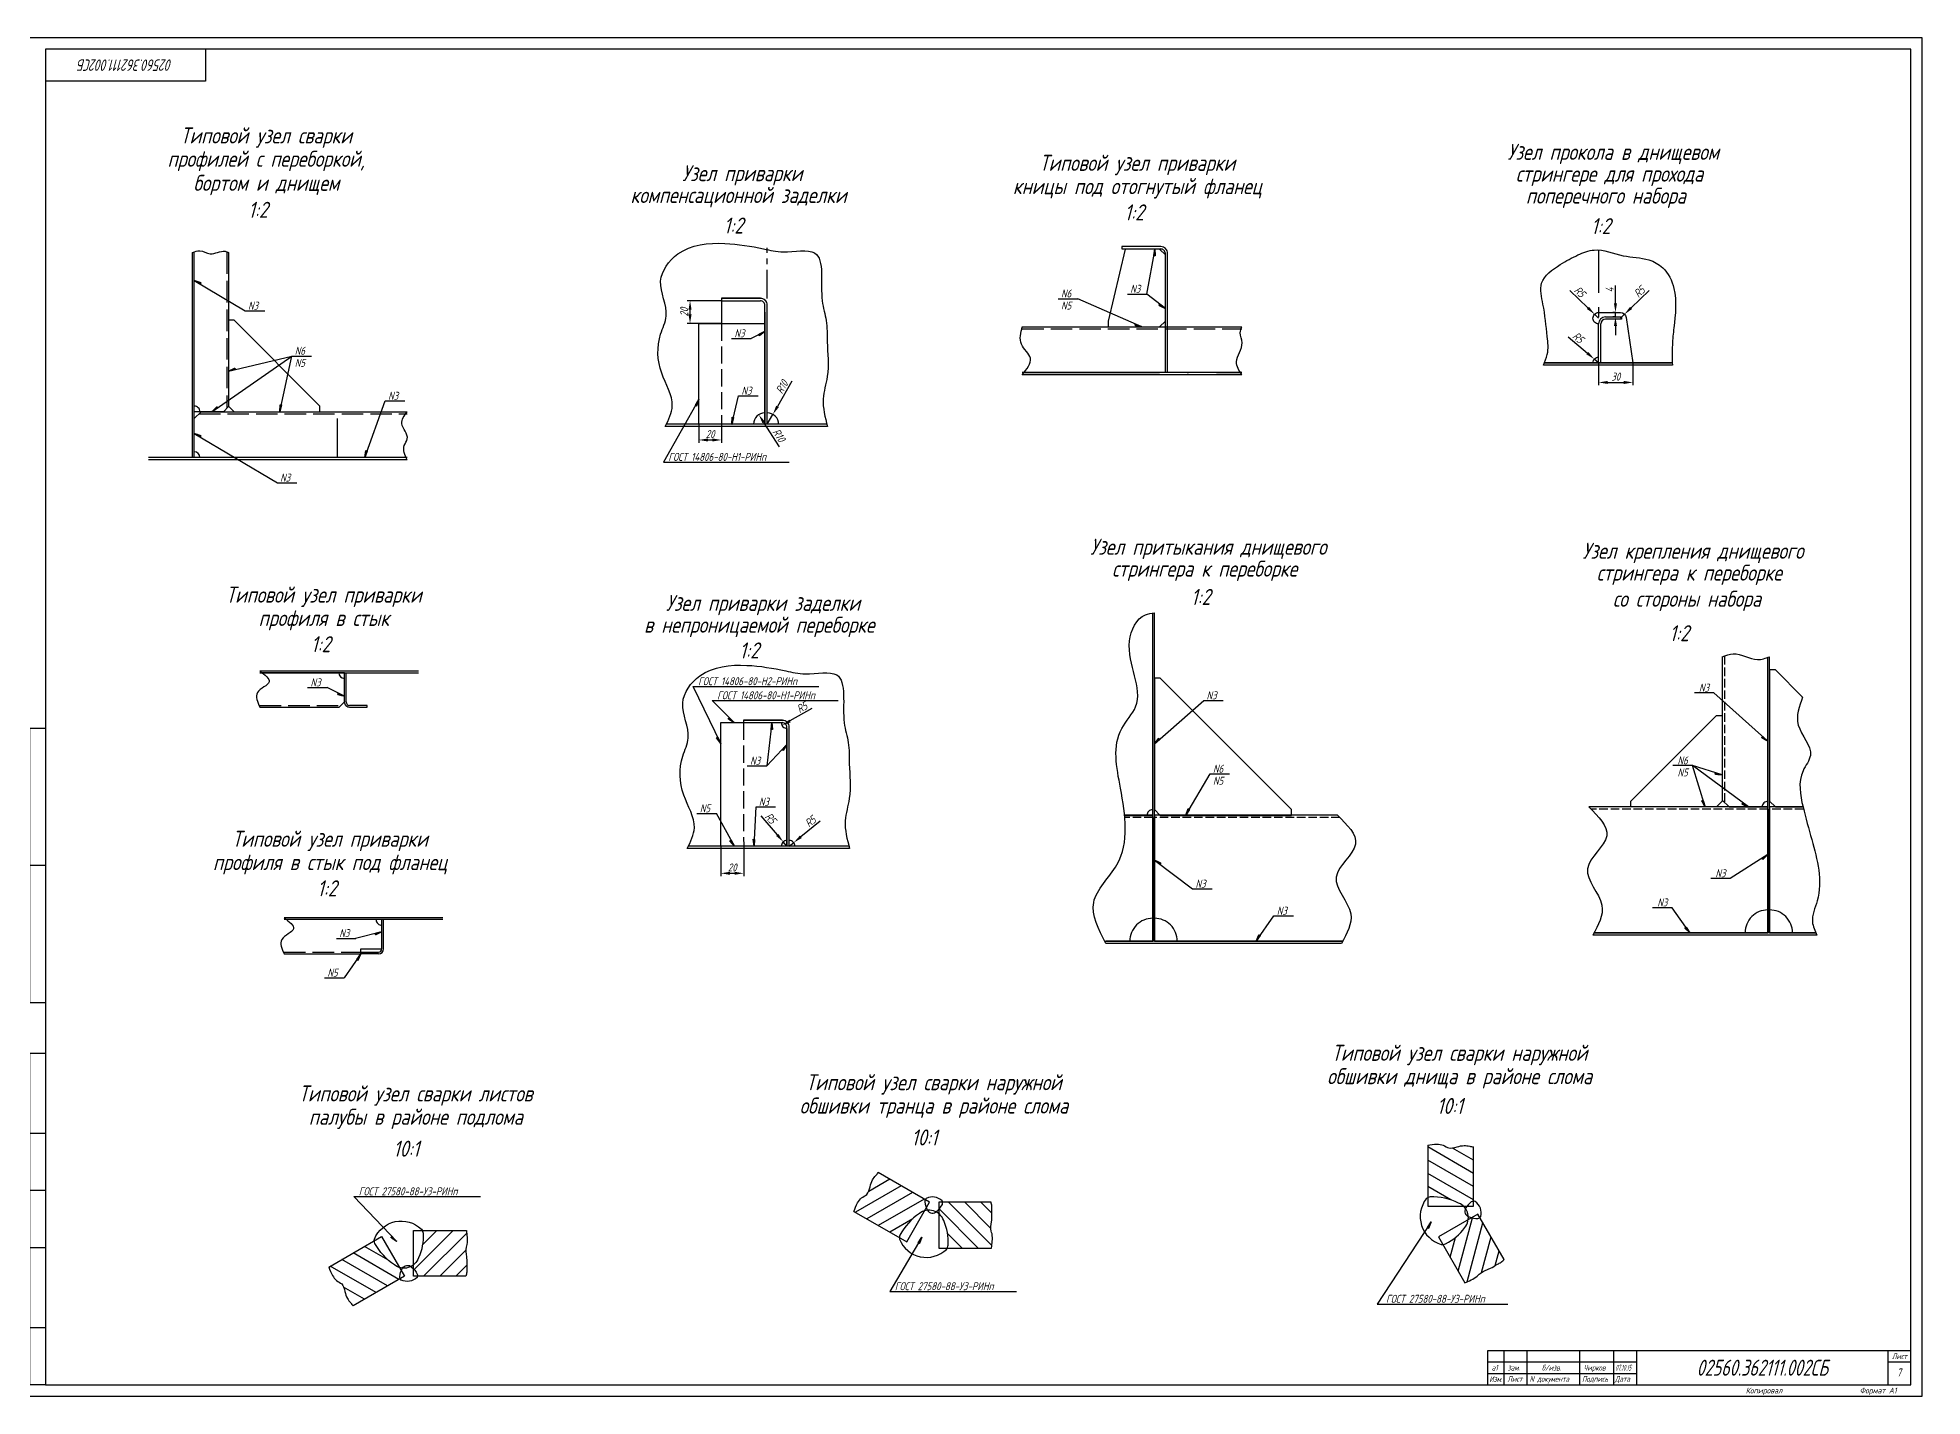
# Model space of a CAD drawing. Header units: millimetres. Extents: x 76485 to 135355, y 12764 to 18704.
# Drawn here: x 127112 to 135355, y 12764 to 18704 of the extents above; entities that cross this region are included whole.
import ezdxf
from ezdxf.enums import TextEntityAlignment as Align

# ---------------------------------------------------------------- set-up
doc = ezdxf.new("R2010")
doc.units = ezdxf.units.MM
doc.header["$PDSIZE"] = -1
for name, pattern in [('CENTER', [2, 1.25, -0.25, 0.25, -0.25]), ('Dashed', [10, 7.5, -2.5]), ('Dashed_dotted', [34, 24, -5, 0, -5]), ('Short_dashed', [5, 3.75, -1.25])]:
    doc.linetypes.add(name, pattern=pattern)
doc.layers.add('Frame', color=6, linetype='Continuous')
doc.styles.add('PB_TEXT', font='romans.shx', dxfattribs={"width": 0.7, "oblique": 15})
doc.styles.get("Standard").update_dxf_attribs({"font": 'ГОСТ тип А наклонный.ttf'})
doc.styles.add('ГОСТ', font='ГОСТ тип А.ttf', dxfattribs={"oblique": 15})
doc.dimstyles.new('dim2', dxfattribs={"dimscale": 0.4, "dimtxt": 87.5, "dimasz": 100, "dimexe": 30, "dimexo": 0, "dimgap": 20, "dimtad": 1, "dimdec": 0, "dimlfac": 0.2, "dimdsep": 46, "dimtxsty": 'Standard', "dimcen": 5, "dimadec": 0, "dimazin": 0, "dimtfac": 1, "dimtdec": 0, "dimtmove": 0, "dimatfit": 3, "dimfxl": 1, "dimtolj": 1, "dimtzin": 0, "dimarcsym": 0})
doc.dimstyles.get("Standard").update_dxf_attribs({"dimtxt": 0.18, "dimasz": 0.18, "dimexe": 0.18, "dimexo": 0.0625, "dimgap": 0.09, "dimtad": 0, "dimtih": 1, "dimtoh": 1, "dimdec": 4, "dimzin": 0, "dimdsep": 46, "dimtxsty": 'Standard', "dimcen": 0.09, "dimadec": 0, "dimazin": 0, "dimtfac": 1, "dimtdec": 4, "dimtofl": 0, "dimtmove": 0, "dimatfit": 3, "dimfxl": 1, "dimtolj": 1, "dimtzin": 0, "dimarcsym": 0})

# ---------------------------------------------------------------- blocks, each defined once
blk = doc.blocks.new('stamp-small-01')
at = {"layer": 'Frame'}
for p, q in [((-185, 15), (0, 15)), ((-185, 0), (-185, 15)), ((-178, 15), (-178, 0)), ((-168, 15), (-168, 0)), ((-145, 15), (-145, 0)), ((-130, 0), (-130, 15)), ((-120, 15), (-120, 0)), ((-10, 0), (-10, 15)), ((-185, 5), (-120, 5))]:
    blk.add_line(p, q, dxfattribs=at)
at = {"layer": 'Frame', "color": 7}
for p, q in [((-185, 10), (-120, 10)), ((-10, 10), (0, 10))]:
    blk.add_line(p, q, dxfattribs=at)
at = {"layer": 'Frame', "color": 7, "style": 'PB_TEXT', "oblique": 15, "width": 0.7}
blk.add_text('Лист', height=2.5, dxfattribs=at).set_placement((-4.99, 11.25), align=Align.CENTER)
for s, p in [('Изм.', (-184.42, 1.25)), ('Лист', (-176.51, 1.32)), ('N документа', (-166.77, 1.32)), ('Подпись', (-143.84, 1.32)), ('Дата', (-129.46, 1.32))]:
    blk.add_text(s, height=2.5, dxfattribs=at).set_placement(p)
blk = doc.blocks.new('stamp-side-01')
at = {"layer": 'Frame'}
for p, q in [((-12, 0), (-12, 145)), ((-12, 145), (0, 145)), ((-12, 110), (0, 110)), ((0, 85), (-12, 85)), ((-12, 60), (0, 60)), ((0, 25), (-12, 25)), ((0, 0), (-12, 0))]:
    blk.add_line(p, q, dxfattribs=at)
at = {"layer": 'Frame', "color": 7}
blk.add_line((-7, 145), (-7, 0), dxfattribs=at)
at = {"layer": 'Frame', "color": 7, "style": 'PB_TEXT', "oblique": 15, "width": 0.7}
for s, p in [('Подпись и дата', (-8.25, 115.55)), ('Инв. N дубл.', (-8.25, 88.76)), ('Взамен инв. N', (-8.25, 61.42)), ('Подпись и дата', (-8.25, 30.25)), ('Инв. N подл.', (-8.25, 2.97))]:
    blk.add_text(s, height=2.5, rotation=90, dxfattribs=at).set_placement(p)
blk = doc.blocks.new('stamp-side-02')
at = {"layer": 'Frame'}
for p, q in [((0, 287), (-12, 287)), ((-12, 167), (-12, 287)), ((0, 227), (-12, 227)), ((0, 167), (-12, 167))]:
    blk.add_line(p, q, dxfattribs=at)
at = {"layer": 'Frame', "color": 7}
blk.add_line((-7, 287), (-7, 167), dxfattribs=at)
at = {"layer": 'Frame'}
blk.add_blockref('stamp-side-01', (0, 0), dxfattribs=at)
at = {"layer": 'Frame', "color": 7, "style": 'PB_TEXT', "oblique": 15, "width": 0.7}
for s, p in [('Первичное применение', (-8.25, 241.89)), ('Справ. N', (-8.25, 189.23))]:
    blk.add_text(s, height=2.5, rotation=90, dxfattribs=at).set_placement(p)
blk = doc.blocks.new('A$C65DE2539')
at = {"color": 7}
for points in [[(0, 0), (8410, 0), (8410, 5940), (0, 5940)], [(200, 50), (8360, 50), (8360, 5890), (200, 5890)]]:
    blk.add_lwpolyline(points, close=True, dxfattribs=at)
blk.add_lwpolyline([(900, 5890), (900, 5750), (200, 5750)], dxfattribs=at)
at = {"color": 7, "xscale": 10, "yscale": 10, "zscale": 10}
for name, p in [('stamp-side-02', (200, 50)), ('stamp-small-01', (8360, 50))]:
    blk.add_blockref(name, p, dxfattribs=at)
at = {"color": 7, "style": 'ГОСТ', "oblique": 15}
for s, p in [('Копировал', (7717.6, 12.5)), ('Формат А1', (8216.9, 12.5))]:
    blk.add_text(s, height=25, dxfattribs=at).set_placement(p, align=Align.CENTER)
blk = doc.blocks.new('_weld')
at = {"color": 0, "linetype": 'ByBlock'}
for p, q in [((-1.5, 0), (-1.5, 0)), ((-1.5, -0.05), (-1.45, 0)), ((-1.5, -0.09), (-1.41, 0)), ((-1.5, -0.14), (-1.36, 0)), ((-1.5, -0.18), (-1.32, 0)), ((-1.5, -0.22), (-1.28, 0)), ((-1.5, -0.27), (-1.23, 0)), ((-1.43, -0.29), (-1.14, 0)), ((-1.37, -0.27), (-1.1, 0)), ((-1.31, -0.26), (-1.05, 0)), ((-1.26, -0.25), (-1.01, 0)), ((-1.2, -0.24), (-0.96, 0)), ((-1.14, -0.23), (-0.92, 0)), ((-1.09, -0.22), (-0.87, 0)), ((-1.03, -0.21), (-0.83, 0)), ((-0.92, -0.18), (-0.74, 0)), ((-0.86, -0.17), (-0.69, 0)), ((-0.81, -0.16), (-0.65, 0)), ((-0.67, -0.13), (-0.81, 0)), ((-0.63, -0.13), (-0.76, 0)), ((-0.75, -0.15), (-0.6, 0)), ((-0.7, -0.14), (-0.56, 0)), ((-0.64, -0.13), (-0.51, 0)), ((-0.58, -0.12), (-0.47, 0)), ((-0.53, -0.11), (-0.42, 0)), ((-0.41, -0.08), (-0.49, 0)), ((-0.37, -0.07), (-0.45, 0)), ((-0.33, -0.07), (-0.4, 0)), ((-0.36, -0.07), (-0.29, 0)), ((-0.3, -0.06), (-0.24, 0)), ((-0.25, -0.05), (-0.2, 0)), ((-0.19, -0.04), (-0.15, 0)), ((-0.15, -0.03), (-0.18, 0)), ((-0.13, -0.03), (-0.11, 0)), ((-0.11, -0.02), (-0.13, 0)), ((-0.07, -0.01), (-0.09, 0)), ((-0.08, -0.02), (-0.06, 0)), ((-0.04, -0.01), (-0.04, 0)), ((-0.02, 0), (-0.02, 0)), ((-1.27, -0.25), (-1.5, -0.02)), ((-1.31, -0.26), (-1.5, -0.07)), ((-1.34, -0.27), (-1.5, -0.11)), ((-1.38, -0.28), (-1.5, -0.16)), ((-1.42, -0.28), (-1.5, -0.2)), ((-1.46, -0.29), (-1.5, -0.25)), ((-1.49, -0.3), (-1.5, -0.29)), ((-1.48, -0.3), (-1.19, 0)), ((-1.23, -0.25), (-1.48, 0)), ((-1.2, -0.24), (-1.43, 0)), ((-1.16, -0.23), (-1.39, 0)), ((-1.12, -0.22), (-1.34, 0)), ((-1.08, -0.22), (-1.3, 0)), ((-1.05, -0.21), (-1.25, 0)), ((-1.01, -0.2), (-1.21, 0)), ((-0.97, -0.19), (-1.16, 0)), ((-0.93, -0.19), (-1.12, 0)), ((-0.9, -0.18), (-1.07, 0)), ((-0.86, -0.17), (-1.03, 0)), ((-0.82, -0.16), (-0.99, 0)), ((-0.98, -0.2), (-0.78, 0)), ((-0.78, -0.16), (-0.94, 0)), ((-0.75, -0.15), (-0.9, 0)), ((-0.71, -0.14), (-0.85, 0)), ((-0.6, -0.12), (-0.72, 0)), ((-0.56, -0.11), (-0.67, 0)), ((-0.52, -0.1), (-0.63, 0)), ((-0.48, -0.1), (-0.58, 0)), ((-0.45, -0.09), (-0.54, 0)), ((-0.47, -0.09), (-0.38, 0)), ((-0.42, -0.08), (-0.33, 0)), ((-0.3, -0.06), (-0.36, 0)), ((-0.26, -0.05), (-0.31, 0)), ((-0.22, -0.04), (-0.27, 0)), ((-0.18, -0.04), (-0.22, 0))]:
    blk.add_line(p, q, dxfattribs=at)
at = {"color": 0, "linetype": 'ByBlock', "flags": 128}
blk.add_lwpolyline([(-1.5, 0), (0, 0), (-1.5, -0.3)], close=True, dxfattribs=at)
blk = doc.blocks.new('*D193')
at = {"color": 0, "lineweight": -2, "transparency": 16777216}
for p, q in [((134013.1, 17542.9), (134013.1, 17620.5)), ((134013.1, 17502.9), (134001.1, 17502.9)), ((134013.1, 17483.3), (134001.1, 17483.3)), ((134013.1, 17483.3), (134013.1, 17502.9)), ((134013.1, 17443.3), (134013.1, 17403.3))]:
    blk.add_line(p, q, dxfattribs=at)
at = {"color": 0, "transparency": 16777216}
for points in [[(134006.4, 17542.9), (134019.8, 17542.9), (134013.1, 17502.9)], [(134006.4, 17443.3), (134019.8, 17443.3), (134013.1, 17483.3)]]:
    blk.add_solid(points, dxfattribs=at)
at = {"layer": 'Defpoints', "color": 0, "transparency": 16777216}
for p in [(134013.1, 17502.9), (134013.1, 17502.9), (134013.1, 17483.3)]:
    blk.add_point(p, dxfattribs=at)
at = {"color": 0, "transparency": 16777216, "insert": (133987.6, 17601.7), "char_height": 35, "attachment_point": 5, "rotation": 90}
blk.add_mtext('\\A1;4', dxfattribs=at)
blk = doc.blocks.new('*D194')
at = {"color": 0, "lineweight": -2, "transparency": 16777216}
for p, q in [((133939.5, 17282.9), (133939.5, 17185.1)), ((134089.5, 17282.9), (134089.5, 17185.1)), ((133979.5, 17197.1), (134049.5, 17197.1))]:
    blk.add_line(p, q, dxfattribs=at)
at = {"color": 0, "transparency": 16777216}
for points in [[(133979.5, 17203.8), (133979.5, 17190.5), (133939.5, 17197.1)], [(134049.5, 17203.8), (134049.5, 17190.5), (134089.5, 17197.1)]]:
    blk.add_solid(points, dxfattribs=at)
at = {"layer": 'Defpoints', "color": 0, "transparency": 16777216}
for p in [(133939.5, 17282.9), (134089.5, 17282.9), (134089.5, 17197.1)]:
    blk.add_point(p, dxfattribs=at)
at = {"color": 0, "transparency": 16777216, "insert": (134014.5, 17222.6), "char_height": 35, "attachment_point": 5}
blk.add_mtext('\\A1;30', dxfattribs=at)
blk = doc.blocks.new('*D195')
at = {"color": 0, "lineweight": -2, "transparency": 16777216}
for p, q in [((133813.9, 17599.2), (133892.8, 17523.1)), ((133939.5, 17477.9), (133921.6, 17495.3))]:
    blk.add_line(p, q, dxfattribs=at)
at = {"color": 0, "transparency": 16777216}
blk.add_solid([(133897.4, 17527.9), (133888.1, 17518.3), (133921.6, 17495.3)], dxfattribs=at)
at = {"layer": 'Defpoints', "color": 0, "transparency": 16777216}
for p in [(133921.6, 17495.3), (133939.5, 17477.9)]:
    blk.add_point(p, dxfattribs=at)
at = {"color": 0, "transparency": 16777216, "insert": (133856.7, 17593.4), "char_height": 35, "attachment_point": 5, "rotation": 316.00967}
blk.add_mtext('\\A1;R5', dxfattribs=at)
blk = doc.blocks.new('*D196')
at = {"color": 0, "lineweight": -2, "transparency": 16777216}
for p, q in [((134160.4, 17598.9), (134081.4, 17523)), ((134034.6, 17477.9), (134052.6, 17495.2))]:
    blk.add_line(p, q, dxfattribs=at)
at = {"color": 0, "transparency": 16777216}
blk.add_solid([(134076.8, 17527.8), (134086, 17518.2), (134052.6, 17495.2)], dxfattribs=at)
at = {"layer": 'Defpoints', "color": 0, "transparency": 16777216}
for p in [(134034.6, 17477.9), (134052.6, 17495.2)]:
    blk.add_point(p, dxfattribs=at)
at = {"color": 0, "transparency": 16777216, "insert": (134117.7, 17593.2), "char_height": 35, "attachment_point": 5, "rotation": 43.8768}
blk.add_mtext('\\A1;R5', dxfattribs=at)
blk = doc.blocks.new('*D197')
at = {"color": 0, "lineweight": -2, "transparency": 16777216}
for p, q in [((133806.9, 17396.5), (133890.2, 17325.2)), ((133939.5, 17282.9), (133920.6, 17299.2))]:
    blk.add_line(p, q, dxfattribs=at)
at = {"color": 0, "transparency": 16777216}
blk.add_solid([(133894.5, 17330.3), (133885.8, 17320.1), (133920.6, 17299.2)], dxfattribs=at)
at = {"layer": 'Defpoints', "color": 0, "transparency": 16777216}
for p in [(133920.6, 17299.2), (133939.5, 17282.9)]:
    blk.add_point(p, dxfattribs=at)
at = {"color": 0, "transparency": 16777216, "insert": (133850, 17393.2), "char_height": 35, "attachment_point": 5, "rotation": 319.41111}
blk.add_mtext('\\A1;R5', dxfattribs=at)
blk = doc.blocks.new('*D198')
at = {"color": 0, "lineweight": -2, "transparency": 16777216}
for p, q in [((130003.3, 17014.2), (130003.3, 16933.6)), ((130102.8, 17014.2), (130102.8, 16933.6)), ((130043.3, 16945.6), (130062.8, 16945.6))]:
    blk.add_line(p, q, dxfattribs=at)
at = {"color": 0, "transparency": 16777216}
for points in [[(130043.3, 16952.2), (130043.3, 16938.9), (130003.3, 16945.6)], [(130062.8, 16952.2), (130062.8, 16938.9), (130102.8, 16945.6)]]:
    blk.add_solid(points, dxfattribs=at)
at = {"layer": 'Defpoints', "color": 0, "transparency": 16777216}
for p in [(130003.3, 17014.2), (130102.8, 17014.2), (130102.8, 16945.6)]:
    blk.add_point(p, dxfattribs=at)
at = {"color": 0, "transparency": 16777216, "insert": (130053.1, 16971.1), "char_height": 35, "attachment_point": 5}
blk.add_mtext('\\A1;20', dxfattribs=at)
blk = doc.blocks.new('*D199')
at = {"color": 0, "lineweight": -2, "transparency": 16777216}
for p, q in [((130102.8, 17554.6), (129953.2, 17554.6)), ((129965.2, 17494.6), (129965.2, 17514.6)), ((130102.8, 17454.6), (129953.2, 17454.6))]:
    blk.add_line(p, q, dxfattribs=at)
at = {"color": 0, "transparency": 16777216}
for points in [[(129958.6, 17514.6), (129971.9, 17514.6), (129965.2, 17554.6)], [(129958.6, 17494.6), (129971.9, 17494.6), (129965.2, 17454.6)]]:
    blk.add_solid(points, dxfattribs=at)
at = {"layer": 'Defpoints', "color": 0, "transparency": 16777216}
for p in [(129965.2, 17554.6), (130102.8, 17554.6), (130102.8, 17454.6)]:
    blk.add_point(p, dxfattribs=at)
at = {"color": 0, "transparency": 16777216, "insert": (129939.7, 17504.6), "char_height": 35, "attachment_point": 5, "rotation": 90}
blk.add_mtext('\\A1;20', dxfattribs=at)
blk = doc.blocks.new('*D205')
at = {"color": 0, "lineweight": -2, "transparency": 16777216}
blk.add_line((130356, 16916.1), (130287.4, 17022.6), dxfattribs=at)
at = {"color": 0, "transparency": 16777216}
blk.add_solid([(130293, 17026.2), (130281.8, 17019), (130265.8, 17056.2)], dxfattribs=at)
at = {"layer": 'Defpoints', "color": 0, "transparency": 16777216}
for p in [(130265.8, 17056.2), (130292.8, 17014.2)]:
    blk.add_point(p, dxfattribs=at)
at = {"color": 0, "transparency": 16777216, "insert": (130354, 16966.3), "char_height": 35, "attachment_point": 5, "rotation": 302.78644}
blk.add_mtext('\\A1;R10', dxfattribs=at)
blk = doc.blocks.new('*D206')
at = {"color": 0, "lineweight": -2, "transparency": 16777216}
for p, q in [((130410.7, 17202.1), (130347.7, 17092.2)), ((130302.8, 17014.2), (130327.7, 17057.6))]:
    blk.add_line(p, q, dxfattribs=at)
at = {"color": 0, "transparency": 16777216}
blk.add_solid([(130341.9, 17095.6), (130353.4, 17088.9), (130327.7, 17057.6)], dxfattribs=at)
at = {"layer": 'Defpoints', "color": 0, "transparency": 16777216}
for p in [(130302.8, 17014.2), (130327.7, 17057.6)]:
    blk.add_point(p, dxfattribs=at)
at = {"color": 0, "transparency": 16777216, "insert": (130367, 17177.2), "char_height": 35, "attachment_point": 5, "rotation": 60.14198}
blk.add_mtext('\\A1;R10', dxfattribs=at)
blk = doc.blocks.new('*D207')
at = {"color": 0, "lineweight": -2, "transparency": 16777216}
for p, q in [((130534.7, 15279.6), (130449.7, 15210.3)), ((130399.3, 15169.3), (130418.7, 15185.1))]:
    blk.add_line(p, q, dxfattribs=at)
at = {"color": 0, "transparency": 16777216}
blk.add_solid([(130445.5, 15215.5), (130453.9, 15205.2), (130418.7, 15185.1)], dxfattribs=at)
at = {"layer": 'Defpoints', "color": 0, "transparency": 16777216}
for p in [(130399.3, 15169.3), (130418.7, 15185.1)]:
    blk.add_point(p, dxfattribs=at)
at = {"color": 0, "transparency": 16777216, "insert": (130491.6, 15277.3), "char_height": 35, "attachment_point": 5, "rotation": 39.16729}
blk.add_mtext('\\A1;R5', dxfattribs=at)
blk = doc.blocks.new('*D208')
at = {"color": 0, "lineweight": -2, "transparency": 16777216}
for p, q in [((130275.4, 15301.6), (130346.9, 15218.5)), ((130389.3, 15169.3), (130373, 15188.2))]:
    blk.add_line(p, q, dxfattribs=at)
at = {"color": 0, "transparency": 16777216}
blk.add_solid([(130352, 15222.9), (130341.9, 15214.2), (130373, 15188.2)], dxfattribs=at)
at = {"layer": 'Defpoints', "color": 0, "transparency": 16777216}
for p in [(130373, 15188.2), (130389.3, 15169.3)]:
    blk.add_point(p, dxfattribs=at)
at = {"color": 0, "transparency": 16777216, "insert": (130317.5, 15291.9), "char_height": 35, "attachment_point": 5, "rotation": 310.70502}
blk.add_mtext('\\A1;R5', dxfattribs=at)
blk = doc.blocks.new('*D209')
at = {"color": 0, "lineweight": -2, "transparency": 16777216}
for p, q in [((130099.8, 15169.3), (130099.8, 15039)), ((130199.8, 15169.4), (130199.8, 15039)), ((130139.8, 15051), (130159.8, 15051))]:
    blk.add_line(p, q, dxfattribs=at)
at = {"color": 0, "transparency": 16777216}
for points in [[(130139.8, 15057.7), (130139.8, 15044.4), (130099.8, 15051)], [(130159.8, 15057.7), (130159.8, 15044.4), (130199.8, 15051)]]:
    blk.add_solid(points, dxfattribs=at)
at = {"layer": 'Defpoints', "color": 0, "transparency": 16777216}
for p in [(130099.8, 15169.3), (130199.8, 15169.4), (130199.8, 15051)]:
    blk.add_point(p, dxfattribs=at)
at = {"color": 0, "transparency": 16777216, "insert": (130149.8, 15076.5), "char_height": 35, "attachment_point": 5}
blk.add_mtext('\\A1;20', dxfattribs=at)
blk = doc.blocks.new('*D210')
at = {"color": 0, "lineweight": -2, "transparency": 16777216}
blk.add_line((130497.7, 15771.2), (130402.3, 15717), dxfattribs=at)
at = {"color": 0, "transparency": 16777216}
blk.add_solid([(130399.1, 15722.8), (130405.6, 15711.2), (130367.6, 15697.3)], dxfattribs=at)
at = {"layer": 'Defpoints', "color": 0, "transparency": 16777216}
for p in [(130367.6, 15697.3), (130389.3, 15709.6)]:
    blk.add_point(p, dxfattribs=at)
at = {"color": 0, "transparency": 16777216, "insert": (130454.8, 15776.2), "char_height": 35, "attachment_point": 5, "rotation": 29.59844}
blk.add_mtext('\\A1;R5', dxfattribs=at)

msp = doc.modelspace()

# ---------------------------------------------------------------- linework, layer by layer
at = {"color": 3, "ltscale": 10}
for p, q in [((127789.1, 16868.8), (127789.1, 17765.7)), ((127796.6, 17068.8), (127796.6, 17765.7)), ((127796.6, 16868.8), (127796.6, 17765.7)), ((132044.2, 17240.4), (132044.2, 17760.8)), ((132054.2, 17240.4), (132054.2, 17760.8)), ((130292.8, 17014.2), (130292.8, 17534.6)), ((130292.8, 17504.7), (130292.8, 17014.2)), ((130302.8, 17014.2), (130302.8, 17534.6)), ((132378.3, 17240.4), (131418.3, 17240.4)), ((132378.3, 17240.4), (131418.3, 17240.4)), ((132378.3, 17230.4), (131418.3, 17230.4)), ((127924.1, 17068.8), (127796.6, 17068.8)), ((127796.6, 16868.8), (127796.6, 17038.8)), ((130566.6, 17004.2), (129856.6, 17004.2)), ((130564, 17014.2), (129861.5, 17014.2)), ((130564, 17014.2), (129861.5, 17014.2)), ((130292.8, 17014.2), (130103.3, 17014.2)), ((128727.5, 16868.8), (127596.6, 16868.8)), ((128727.5, 16858.8), (127596.6, 16858.8)), ((128727.5, 16868.8), (127796.6, 16868.8)), ((130389.3, 15169.3), (130389.3, 15689.6)), ((130399.3, 15169.3), (130399.3, 15689.6)), ((130389.3, 15659.8), (130389.3, 15169.3)), ((130660.4, 15169.3), (129957.9, 15169.3)), ((130660.4, 15169.3), (129957.9, 15169.3)), ((130389.3, 15169.3), (130199.8, 15169.3)), ((130663.1, 15159.3), (129953, 15159.3))]:
    msp.add_line(p, q, dxfattribs=at)
at = {"color": 1, "linetype": 'Short_dashed', "ltscale": 25}
for p, q in [((127939.4, 17765.7), (127939.4, 17084.1)), ((131418.3, 17430.8), (132378.3, 17430.8)), ((127817, 17059.2), (128727.5, 17059.2))]:
    msp.add_line(p, q, dxfattribs=at)
at = {"color": 1, "linetype": 'CENTER', "ltscale": 100}
msp.add_line((130302.8, 17564.2), (130302.8, 17786.2), dxfattribs=at)
at = {"color": 2, "linetype": 'Dashed', "ltscale": 25}
msp.add_line((133939.5, 17776.2), (133939.5, 17482.9), dxfattribs=at)
at = {"color": 3, "linetype": 'Dashed', "ltscale": 10}
for p, q in [((130102.8, 17454.6), (130102.8, 17014.2)), ((130199.3, 15709.6), (130199.8, 15169.3))]:
    msp.add_line(p, q, dxfattribs=at)
at = {"color": 3, "ltscale": 25}
for p, q in [((133939.5, 17282.9), (133939.5, 17453.3)), ((133949.5, 17282.9), (133949.5, 17453.3)), ((134261.9, 17272.9), (133698, 17272.9)), ((134261.6, 17282.9), (133702.4, 17282.9)), ((133702.4, 17282.9), (134261.6, 17282.9)), ((131989.1, 14754.3), (131989.1, 16188.3)), ((131989.1, 15304.3), (131989.1, 16188.3)), ((131996.6, 14754.3), (131996.6, 16189.3)), ((134679.9, 14790.9), (134679.9, 15995.1)), ((134679.9, 15340.9), (134679.9, 15995.1)), ((134687.4, 14790.9), (134687.4, 15997.7)), ((128083, 15935.6), (128777.3, 15935.6)), ((128083, 15928.1), (128777.3, 15928.1)), ((128453.6, 15928.1), (128083, 15928.1)), ((128453.6, 15800.3), (128453.6, 15928.1)), ((128453.6, 15800.6), (128453.6, 15928.1)), ((128461.1, 15800.3), (128461.1, 15928.1)), ((134509.9, 15340.9), (134679.9, 15340.9)), ((131866.4, 15304.3), (131989.1, 15304.3)), ((128883.8, 14856.1), (128189.5, 14856.1)), ((128617.4, 14848.6), (128189.5, 14848.6)), ((128883.8, 14848.6), (128189.5, 14848.6)), ((128617.4, 14721.1), (128617.4, 14848.6)), ((128617.4, 14720.8), (128617.4, 14848.6)), ((128624.9, 14720.8), (128624.9, 14848.6)), ((134894.4, 14780.9), (133913.8, 14780.9)), ((134889.7, 14790.9), (133919.3, 14790.9)), ((133919.3, 14790.9), (134679.9, 14790.9)), ((134687.4, 14790.9), (134889.7, 14790.9)), ((128524.9, 14721.1), (128617.4, 14721.1)), ((131778.9, 14754.3), (131989.1, 14754.3)), ((132820.2, 14754.3), (131784.1, 14754.3)), ((132814.7, 14744.3), (131784.1, 14744.3)), ((131996.6, 14754.3), (132820.2, 14754.3))]:
    msp.add_line(p, q, dxfattribs=at)
at = {"color": 1, "linetype": 'Dashed_dotted', "ltscale": 25}
msp.add_line((131418.3, 17240.4), (132378.3, 17240.4), dxfattribs=at)
at = {"color": 3, "linetype": 'Dashed_dotted', "ltscale": 10}
msp.add_line((128421.6, 17038.8), (128421.6, 16868.8), dxfattribs=at)
at = {"color": 3, "linetype": 'Short_dashed', "ltscale": 10}
for p, q in [((134489.5, 16000.8), (134489.5, 15361.3)), ((131989.1, 15294.7), (131867.3, 15294.7)), ((132807.2, 15294.7), (131996.6, 15294.7)), ((134679.9, 15331.3), (133906.3, 15331.3)), ((134835.8, 15331.3), (134687.4, 15331.3))]:
    msp.add_line(p, q, dxfattribs=at)
at = {"color": 2, "linetype": 'Short_dashed', "ltscale": 25}
for p, q in [((128083, 15785.3), (128438.4, 15785.3)), ((128189.5, 14705.8), (128524.9, 14705.8))]:
    msp.add_line(p, q, dxfattribs=at)
at = {"color": 3, "linetype": 'Dashed_dotted', "ltscale": 25}
for p, q in [((131989.1, 15294.8), (131989.1, 14754.3)), ((134679.9, 15331.4), (134679.9, 14790.9))]:
    msp.add_line(p, q, dxfattribs=at)
at = {"color": 0}
for p, q in [((133391.7, 13739), (133191.7, 13854.5)), ((133391.7, 13796.8), (133299.8, 13849.9)), ((133391.7, 13681.3), (133191.7, 13796.8)), ((130888.6, 13684.5), (130688.6, 13569)), ((130838.6, 13713.3), (130746.6, 13660.2)), ((133391.7, 13623.6), (133191.7, 13739)), ((130938.6, 13655.6), (130738.6, 13540.1)), ((130988.6, 13626.7), (130788.6, 13511.3)), ((131285.1, 13424), (131096.4, 13612.7)), ((131281.4, 13498.4), (131167.1, 13612.7)), ((131285.5, 13565.1), (131237.8, 13612.7)), ((133292.8, 13622.9), (133191.7, 13681.3)), ((130939.6, 13540.7), (130838.6, 13482.4)), ((131225.7, 13412.7), (131055, 13583.4)), ((133325, 13311.2), (133387.4, 13544.4)), ((133364.4, 13265.4), (133433.5, 13523.2)), ((128928.9, 13489.6), (128758.2, 13318.9)), ((128858.2, 13489.6), (128795, 13426.4)), ((128988.3, 13478.3), (128799.6, 13289.6)), ((131155, 13412.7), (131091.7, 13476)), ((133289.6, 13372.4), (133312.8, 13458.8)), ((133427, 13305.8), (133468.9, 13461.9)), ((128641.8, 13246.7), (128441.8, 13362.2)), ((128691.8, 13275.6), (128491.8, 13391.1)), ((128642.9, 13361.6), (128541.8, 13419.9)), ((128984.6, 13403.9), (128870.4, 13289.6)), ((133486.8, 13335.6), (133504.2, 13400.7)), ((128591.8, 13217.9), (128391.8, 13333.3)), ((128988.7, 13337.3), (128941.1, 13289.6)), ((128541.8, 13189), (128449.8, 13242.1))]:
    msp.add_line(p, q, dxfattribs=at)
at = {"color": 1, "ltscale": 10}
for points in [[(127946.9, 17765.7), (127946.9, 17091.6), (127924.1, 17068.8)], [(131418.3, 17440.8), (132378.3, 17440.8)], [(127796.6, 17038.8), (127827, 17069.2), (128727.5, 17069.2)]]:
    msp.add_lwpolyline(points, dxfattribs=at)
at = {"color": 2, "ltscale": 10}
for points in [[(132044.2, 17465.4), (132044.2, 17755.4), (132019.2, 17780.4), (131869.2, 17780.4), (131794.2, 17465.4), (131794.2, 17440.4), (132019.2, 17440.4), (132044.2, 17465.4)], [(127971.6, 17068.8), (128346.6, 17068.8), (128346.6, 17093.8), (127971.6, 17468.8), (127946.6, 17468.8), (127946.6, 17093.8), (127971.6, 17068.8)]]:
    msp.add_lwpolyline(points, dxfattribs=at)
at = {"color": 3, "ltscale": 10}
for points in [[(132024.2, 17790.8), (131854.6, 17790.8), (131854.6, 17780.8), (132024.2, 17780.8)], [(130272.8, 17564.6), (130103.2, 17564.6), (130103.2, 17554.6), (130272.8, 17554.6)], [(130369.3, 15719.6), (130199.7, 15719.6), (130199.7, 15709.6), (130369.3, 15709.6)]]:
    msp.add_lwpolyline(points, dxfattribs=at)
for points in [[(130352.8, 17014.2, 0.414236), (130302.8, 17064.2), (130302.8, 17535.2, 0.41423), (130272.8, 17565.2), (130102.8, 17565.2), (130102.8, 17454.6)], [(130424.3, 15169.3, 0.41429), (130399.3, 15194.3), (130399.3, 15690.3, 0.41423), (130369.3, 15720.3), (130199.3, 15720.3), (130199.3, 15709.6)]]:
    msp.add_lwpolyline(points, format="xyb", dxfattribs=at)
at = {"linetype": 'Continuous'}
for points in [[(131575.4, 17563.1), (131660.8, 17563.1)], [(131878.2, 17583.5), (131963.5, 17583.5)], [(128019.4, 17509.8), (128104.7, 17509.8)], [(128223.7, 17312.7), (128309.1, 17312.7)], [(130146.8, 17389.1), (130232.1, 17389.1)], [(128632.1, 17116), (128717.4, 17116)], [(130177.5, 17138.1), (130262.8, 17138.1)], [(129848.5, 16848.7), (130398.9, 16848.7)], [(128160, 16758.2), (128245.3, 16758.2)], [(128292.6, 15863), (128377.9, 15863)], [(129978.7, 15867.9), (130529.1, 15867.9)], [(134443.5, 15839.8), (134358.2, 15839.8)], [(130062, 15806.4), (130612.4, 15806.4)], [(132211.9, 15806.2), (132297.2, 15806.2)], [(130215.5, 15520.5), (130300.8, 15520.5)], [(134349.5, 15521.6), (134264.2, 15521.6)], [(132240.1, 15485.4), (132325.5, 15485.4)], [(130253.8, 15341), (130339.1, 15341)], [(129995.6, 15312.3), (130081, 15312.3)], [(134515.3, 15028.3), (134430, 15028.3)], [(132163.6, 14982.5), (132249, 14982.5)], [(132519.4, 14864.4), (132604.7, 14864.4)], [(134261.1, 14900.7), (134175.8, 14900.7)], [(128418.4, 14766.4), (128503.7, 14766.4)], [(128366.5, 14593.9), (128451.8, 14593.9)], [(128494.2, 13637.5), (129048.5, 13637.5)], [(130839.2, 13222.8), (131393.5, 13222.8)], [(132970.2, 13167.6), (133541.9, 13167.6)]]:
    msp.add_lwpolyline(points, dxfattribs=at)
at = {"color": 3, "ltscale": 25}
msp.add_lwpolyline([(133914.5, 17282.9, -0.414267), (133939.5, 17307.9), (133939.5, 17452.9, -0.414267), (133914.5, 17477.9, -0.414267), (133939.5, 17502.9), (134034.6, 17502.9, -0.370615), (134059.3, 17481.7), (134089.5, 17282.9)], format="xyb", dxfattribs=at)
at = {"color": 1, "ltscale": 25}
msp.add_lwpolyline([(133969.5, 17483.3), (134039.2, 17483.3), (134039.2, 17473.3), (133969.5, 17473.3)], dxfattribs=at)
at = {"color": 3, "ltscale": 10}
for points in [[(130292.8, 17064.2, 0.414191), (130242.8, 17014.2), (130003.3, 17014.2), (130003.3, 17454.6), (130292.8, 17454.6)], [(130389.3, 15684.6), (130389.3, 15194.3, 0.414243), (130364.3, 15169.3), (130099.8, 15169.3), (130099.8, 15709.6), (130364.3, 15709.6, 0.414214)]]:
    msp.add_lwpolyline(points, format="xyb", close=True, dxfattribs=at)
at = {"color": 3, "ltscale": 25}
for points in [[(134479.5, 15996.8), (134479.5, 15371.3), (134509.9, 15340.9)], [(128083, 15777.8), (128430.9, 15777.8), (128453.6, 15800.6)], [(128476.1, 15777.8), (128553.4, 15777.8), (128553.4, 15785.3), (128476.1, 15785.3)], [(134679.9, 14790.9), (134679.9, 15341.3), (133896.2, 15341.3)], [(134833.4, 15341.3), (134687.4, 15341.3), (134687.4, 14790.9)], [(131989.1, 14754.3), (131989.1, 15304.7), (131866.3, 15304.7)], [(132797.1, 15304.7), (131996.6, 15304.7), (131996.6, 14754.3)], [(128602.4, 14698.3), (128525.1, 14698.3), (128525.1, 14705.8), (128602.4, 14705.8)]]:
    msp.add_lwpolyline(points, dxfattribs=at)
at = {"color": 2, "ltscale": 25}
for points in [[(134831.8, 15821.5), (134712.4, 15940.9), (134687.4, 15940.9), (134687.4, 15365.9), (134712.4, 15340.9)], [(132021.6, 15304.3), (132596.6, 15304.3), (132596.6, 15329.3), (132021.6, 15904.3), (131996.6, 15904.3), (131996.6, 15329.3), (132021.6, 15304.3)], [(134454.9, 15340.9), (134079.9, 15340.9), (134079.9, 15365.9), (134454.9, 15740.9), (134479.9, 15740.9), (134479.9, 15365.9), (134454.9, 15340.9)], [(134712.4, 15340.9), (134833.5, 15340.9)], [(128189.5, 14698.3), (128524.9, 14698.3), (128524.9, 14721.1)]]:
    msp.add_lwpolyline(points, dxfattribs=at)
at = {"color": 3}
for points in [[(133191.7, 13862.3), (133191.7, 13595.5), (133391.7, 13595.5), (133391.7, 13854.5)], [(130681.8, 13572.9), (130912.9, 13439.5), (131012.9, 13612.7), (130788.6, 13742.2)], [(131281.9, 13612.7), (131052.9, 13612.7), (131052.9, 13412.7), (131283.7, 13412.7)], [(133526.3, 13362.5), (133411.7, 13560.9), (133238.5, 13460.9), (133353.9, 13261)], [(128385.1, 13329.4), (128616.1, 13462.8), (128716.1, 13289.6), (128491.8, 13160.1)], [(128985.1, 13289.6), (128756.1, 13289.6), (128756.1, 13489.6), (128986.9, 13489.6)]]:
    msp.add_lwpolyline(points, dxfattribs=at)
at = {"color": 4}
for points in [[(131069, 13603.5, 0.169586), (131067.7, 13618.5, 0.31713), (130998.7, 13629.8, 0.253457), (130991.9, 13614.2, 0.089692), (131003.4, 13578.7, 0.505655), (131044.1, 13573.2, 0.101805)], [(133202.8, 13636, 0.155495), (133185.7, 13628.3, 0.529286), (133250.4, 13428.6, 0.149808), (133270.2, 13431.5, 0.122885), (133353.5, 13502, 0.51168), (133327.2, 13609.2, 0.118526)], [(133411.8, 13542.3, 0.169586), (133424.2, 13550.9, 0.31713), (133399.4, 13616.3, 0.253457), (133382.6, 13614.4, 0.089692), (133357.6, 13586.7, 0.505655), (133373.1, 13548.7, 0.101805)], [(128586.6, 13433, -0.155495), (128584.7, 13451.6, -0.529286), (128789.9, 13495.5, -0.149808), (128797.3, 13476.9, -0.122885), (128777.9, 13369.5, -0.51168), (128671.9, 13338.7, -0.118526)], [(130883.3, 13469.3, 0.155495), (130881.5, 13450.7, 0.529286), (131086.7, 13406.8, 0.149808), (131094.1, 13425.4, 0.122885), (131074.7, 13532.8, 0.51168), (130968.7, 13563.6, 0.118526)], [(128772.2, 13298.8, -0.169586), (128770.9, 13283.8, -0.31713), (128701.9, 13272.6, -0.253457), (128695.2, 13288.1, -0.089692), (128706.6, 13323.6, -0.505655), (128747.4, 13329.2, -0.101805)]]:
    msp.add_lwpolyline(points, format="xyb", close=True, dxfattribs=at)
at = {"color": 3, "ltscale": 10}
for centre, radius, start, end in [((132024.2, 17760.8), 30, 359.99835, 90.00165), ((132024.2, 17760.8), 20, 359.99319, 90.0068), ((130272.8, 17534.6), 30, 359.99835, 90.00165), ((130272.8, 17534.6), 20, 359.99319, 90.0068), ((127796.6, 17068.8), 25, 0.00375, 90.00499), ((127796.6, 16868.8), 25, 0.00247, 89.99753), ((130369.3, 15689.6), 30, 359.99835, 90.00165), ((130369.3, 15689.6), 20, 359.99319, 90.0068)]:
    msp.add_arc(centre, radius, start, end, dxfattribs=at)
at = {"color": 3, "ltscale": 25}
for centre, radius, start, end in [((133969.5, 17453.3), 30, 90.00146, 180.00218), ((133969.5, 17453.3), 20, 89.99933, 179.98975), ((128453.6, 15928.1), 25, 180.00247, 269.99753), ((128476.1, 15800.3), 22.5, 179.99836, 270.00165), ((128476.1, 15800.3), 15, 179.99835, 270.00165), ((134679.9, 15340.9), 25, 90.00504, 180.01245), ((131989.1, 15304.3), 25, 90.00504, 180.01245), ((128617.4, 14848.6), 25, 179.98755, 269.99496), ((131989.1, 14754.3), 100, 90.0013, 180.01181), ((131996.6, 14754.3), 100, 359.98819, 89.9987), ((134679.9, 14790.9), 100, 90.0013, 180.01181), ((134687.4, 14790.9), 100, 359.98819, 89.9987), ((128602.4, 14720.8), 22.5, 269.99551, 359.98508), ((128602.4, 14720.8), 15, 269.99835, 0.00165)]:
    msp.add_arc(centre, radius, start, end, dxfattribs=at)
for points in [[(129856.6, 17004.2), (129887.5, 17094.7), (129841.1, 17238.1), (129836.7, 17408), (129861, 17487.4), (129836.7, 17639.7), (129911.8, 17758.8), (130117.1, 17805.1), (130287.1, 17780.9), (130373.3, 17767.6), (130510.2, 17763.2), (130543.3, 17553.6), (130560.9, 17467.6), (130565.4, 17374.9), (130565.4, 17222.7), (130547.7, 17125.6), (130566.6, 17004.2)], [(127789.1, 17765.7), (127820.8, 17772.8), (127866.1, 17759.8), (127931.4, 17770.8), (127946.9, 17765.7)], [(133698, 17272.9), (133715, 17319.4), (133715, 17397.8), (133695.7, 17539.8), (133690, 17630.7), (133771.9, 17712.5), (133849.2, 17754.5), (133919.7, 17776.1), (134047, 17751.1), (134159.5, 17733), (134219.8, 17698.9), (134268.7, 17608), (134268.7, 17436.4), (134261.9, 17361.4), (134261.9, 17272.9)], [(131418.3, 17230.4), (131454, 17303.1), (131414.9, 17364.1), (131418.3, 17440.8)], [(132378.3, 17230.4), (132355.1, 17286.6), (132380, 17371), (132371.8, 17413.9), (132378.3, 17440.8)], [(128727.5, 16858.8), (128715.4, 16921), (128728.6, 16950), (128704.7, 17017.5), (128727.5, 17069.2)], [(131784.1, 14744.3), (131730.9, 14923.7), (131831.9, 15088.5), (131847.9, 15423.2), (131853.2, 15683.6), (131914.3, 15779.3), (131887.8, 16066.8), (131956.9, 16181.1), (131996.6, 16189.3)], [(134479.5, 15996.8), (134528.5, 16010.6), (134634.4, 15985.3), (134687.4, 15997.7)], [(128083, 15935.6), (128124.3, 15887.8), (128073, 15841.2), (128083, 15777.8)], [(129953, 15159.3), (129984, 15249.8), (129937.6, 15393.2), (129933.2, 15563.1), (129957.5, 15642.5), (129933.2, 15794.7), (130008.2, 15913.9), (130213.6, 15960.2), (130383.6, 15935.9), (130469.7, 15922.7), (130606.6, 15918.3), (130639.7, 15708.7), (130657.4, 15622.7), (130661.8, 15530), (130661.8, 15377.8), (130644.1, 15280.7), (130663.1, 15159.3)], [(134831.8, 15821.5), (134812.7, 15699.3), (134865.8, 15566.7), (134833.4, 15498.9), (134833.4, 15341.3), (134871.7, 15198.2), (134895.3, 14929.9), (134874.7, 14838.5), (134894.4, 14780.9)], [(133896.2, 15341.3), (133975, 15215.5), (133890.9, 15071.1), (133953.9, 14911), (133913.8, 14780.9)], [(132797.1, 15304.7), (132875.9, 15178.9), (132791.8, 15034.5), (132854.9, 14874.4), (132814.7, 14744.3)], [(128189.5, 14856.1), (128230.8, 14808.3), (128179.5, 14761.7), (128189.5, 14698.3)], [(133191.7, 13862.3), (133232.1, 13866.6), (133259.7, 13862.2), (133284.1, 13850.3), (133320.2, 13854.9), (133351.5, 13860.6), (133375.5, 13857.7), (133391.7, 13854.5)], [(130681.8, 13572.9), (130698.3, 13610), (130715.9, 13631.7), (130738.3, 13646.9), (130752.5, 13680.4), (130763.2, 13710.4), (130777.7, 13729.7), (130788.6, 13742.2)], [(131283.7, 13412.7), (131287.1, 13442.4), (131286.1, 13474), (131282.9, 13486.2), (131283.6, 13527.5), (131285.4, 13541.4), (131285.4, 13576.5), (131285.4, 13595.3), (131281.9, 13612.7)], [(128986.9, 13489.6), (128990.3, 13459.9), (128989.3, 13428.3), (128986.2, 13416.2), (128986.9, 13374.8), (128988.6, 13360.9), (128988.6, 13325.8), (128988.6, 13307), (128985.1, 13289.6)], [(133353.9, 13261), (133381.4, 13272.9), (133408.2, 13289.6), (133417.2, 13298.4), (133453.3, 13318.4), (133466.2, 13323.9), (133496.7, 13341.4), (133512.9, 13350.8), (133526.3, 13362.5)], [(128385.1, 13329.4), (128401.5, 13292.3), (128419.1, 13270.6), (128441.6, 13255.4), (128455.7, 13221.9), (128466.4, 13191.9), (128480.9, 13172.6), (128491.8, 13160.1)]]:
    msp.add_spline(points, degree=3)

# ---------------------------------------------------------------- block references
msp.add_blockref('A$C65DE2539', (126945.3, 12764.4))

# ---------------------------------------------------------------- texts
at = {"color": 7, "style": 'ГОСТ', "oblique": 15}
for s, p in [('Типовой узел сварки', (128111.1, 18242)), ('Узел прокола в днищевом', (134003.3, 18170.3)), ('профилей с переборкой,', (128111.6, 18140)), ('Узел приварки', (130193.6, 18077.1)), ('Типовой узел приварки', (131921.3, 18122.2)), ('бортом и днищем', (128111.6, 18034.7)), ('кницы под отогнутый фланец', (131921.8, 18020.3)), ('стрингере для прохода', (133986.9, 18074.7)), ('компенсационной заделки', (130177.2, 17981.5)), ('поперечного набора', (133970.9, 17978.9)), ('Узел притыкания днищевого', (132232.4, 16443.6)), ('Узел крепления днищевого', (134352.1, 16426.1)), ('стрингера к переборке', (132216, 16348)), ('стрингера к переборке', (134335.7, 16330.5)), ('Типовой узел приварки', (128363.1, 16234.2)), ('Узел приварки заделки', (130284.3, 16198.3)), ('со стороны набора', (134325.6, 16216.3)), ('профиля в стык', (128363.6, 16132.3)), ('в непроницаемой переборке', (130267.9, 16102.7)), ('Типовой узел приварки', (128390.2, 15166.9)), ('профиля в стык под фланец', (128390.7, 15064.9)), ('Типовой узел сварки наружной', (133330.8, 14231)), ('обшивки днища в районе слома', (133331.3, 14129)), ('Типовой узел сварки листов', (128765.1, 14053.4)), ('Типовой узел сварки наружной', (131031.3, 14102.4)), ('палубы в районе подлома', (128765.6, 13951.5)), ('обшивки транца в районе слома', (131031.9, 14000.4))]:
    msp.add_text(s, height=70, dxfattribs=at).set_placement(p, align=Align.CENTER)
for s, p in [('1:2', (128032.8, 17916.9)), ('1:2', (131865.4, 17905.7)), ('1:2', (130112.4, 17848.1)), ('1:2', (133906.2, 17845.5)), ('1:2', (132156.2, 16224.3)), ('1:2', (128307.2, 16017.7)), ('1:2', (134249, 16065.8)), ('1:2', (130181.2, 15990.4)), ('1:2', (128334.3, 14950.3)), ('10:1', (133231.6, 13998.7)), ('10:1', (128666.9, 13812)), ('10:1', (130933.2, 13861))]:
    msp.add_text(s, height=70, dxfattribs=at).set_placement(p)
for s, p in [('N6', (131587.9, 17558)), ('N3', (131890.7, 17578.4)), ('N3', (128031.9, 17504.7)), ('N5', (131587.9, 17505.3)), ('N3', (130159.3, 17383.9)), ('N6', (128236.2, 17307.5)), ('N5', (128236.2, 17254.8)), ('N3', (128644.6, 17110.8)), ('N3', (130190, 17132.9)), ('ГОСТ 14806-80-H1-РИНп', (129870.2, 16843.6)), ('N3', (128172.5, 16753.1)), ('N3', (128305.1, 15857.8)), ('ГОСТ 14806-80-H2-РИНп', (130000.5, 15862.8)), ('ГОСТ 14806-80-H1-РИНп', (130083.8, 15801.2)), ('N3', (132224.4, 15801.1)), ('N3', (134378.5, 15834.6)), ('N3', (130228, 15515.3)), ('N6', (132252.6, 15480.2)), ('N6', (134284.5, 15516.5)), ('N5', (134284.5, 15463.8)), ('N5', (132252.6, 15427.5)), ('N5', (130008.1, 15307.1)), ('N3', (130266.3, 15335.8)), ('N3', (132176.1, 14977.3)), ('N3', (134450.3, 15023.1)), ('N3', (134196.1, 14895.5)), ('N3', (132531.9, 14859.3)), ('N3', (128430.9, 14761.2)), ('N5', (128379, 14588.7)), ('ГОСТ 27580-88-У3-РИНп', (128516, 13632.4)), ('ГОСТ 27580-88-У3-РИНп', (130860.9, 13217.7)), ('ГОСТ 27580-88-У3-РИНп', (133009.4, 13162.5))]:
    msp.add_text(s, height=35, dxfattribs=at).set_placement(p, align=Align.BOTTOM_LEFT)
at = {"color": 7, "style": 'PB_TEXT', "oblique": 15, "width": 0.7}
msp.add_attdef('02560.362111.002СБ', text='', height=50, rotation=180, dxfattribs=at).set_placement((127495.3, 18584.4), align=Align.MIDDLE_CENTER)
msp.add_attdef('02560.362111.002СБ', text='', height=70, dxfattribs=at).set_placement((134655.3, 12889.4), align=Align.MIDDLE_CENTER)
msp.add_attdef('7', text='', height=35, dxfattribs=at).set_placement((135253.5, 12850.9), align=Align.CENTER)
at = {"layer": 'Frame', "color": 7, "style": 'PB_TEXT', "oblique": 15}
for s, width, p in [('a1', 0.7, (133471.8, 12876.9)), ('зам.', 0.7, (133541.8, 12876.9)), ('б/изв.', 0.7, (133690.9, 12876.9)), ('Чирков', 0.7, (133873.9, 12876.9)), ('07.10.15', 0.5, (134012.8, 12876.9))]:
    msp.add_text(s, height=25, dxfattribs=dict(at, width=width)).set_placement(p)

# ---------------------------------------------------------------- dimensions: what is measured, and where the dimension line sits
for center, mpoint, picture, middle in [((133939.5, 17477.9), (133921.6, 17495.3), '*D195', (133856.7, 17593.4)), ((134034.6, 17477.9), (134052.6, 17495.2), '*D196', (134117.7, 17593.2)), ((133939.5, 17282.9), (133920.6, 17299.2), '*D197', (133850, 17393.2))]:
    dim = msp.add_radius_dim(center=center, mpoint=mpoint, dimstyle='dim2')
    dim.commit()
    dim.dimension.update_dxf_attribs({"geometry": picture, "text_midpoint": middle})
for base, p1, p2, picture, middle in [((134013.1, 17502.9), (134013.1, 17483.3), (134013.1, 17502.9), '*D193', (133987.6, 17601.7)), ((129965.2, 17554.6), (130102.8, 17454.6), (130102.8, 17554.6), '*D199', (129939.7, 17504.6))]:
    dim = msp.add_linear_dim(base=base, p1=p1, p2=p2, angle=90, dimstyle='dim2')
    dim.commit()
    dim.dimension.update_dxf_attribs({"geometry": picture, "text_midpoint": middle})
for base, p1, p2, picture, middle in [((134089.5, 17197.1), (133939.5, 17282.9), (134089.5, 17282.9), '*D194', (134014.5, 17222.6)), ((130102.8, 16945.6), (130003.3, 17014.2), (130102.8, 17014.2), '*D198', (130053.1, 16971.1))]:
    dim = msp.add_linear_dim(base=base, p1=p1, p2=p2, dimstyle='dim2')
    dim.commit()
    dim.dimension.update_dxf_attribs({"geometry": picture, "text_midpoint": middle})
for center, mpoint, picture, middle in [((130302.8, 17014.2), (130327.7, 17057.6), '*D206', (130367, 17177.2)), ((130389.3, 15169.3), (130373, 15188.2), '*D208', (130317.5, 15291.9)), ((130399.3, 15169.3), (130418.7, 15185.1), '*D207', (130491.6, 15277.3))]:
    dim = msp.add_radius_dim(center=center, mpoint=mpoint, dimstyle='dim2', override={"dimarcsym": 1})
    dim.commit()
    dim.dimension.update_dxf_attribs({"geometry": picture, "text_midpoint": middle})
for center, mpoint, picture, middle in [((130292.8, 17014.2), (130265.8, 17056.2), '*D205', (130332.6, 16952.5)), ((130389.3, 15709.6), (130367.6, 15697.3), '*D210', (130467.4, 15754))]:
    dim = msp.add_radius_dim(center=center, mpoint=mpoint, dimstyle='dim2', override={"dimarcsym": 1})
    dim.commit()
    dim.dimension.update_dxf_attribs({"geometry": picture, "text_midpoint": middle, "dimtype": 164})
dim = msp.add_linear_dim(base=(130199.8, 15051), p1=(130099.8, 15169.3), p2=(130199.8, 15169.4), dimstyle='dim2', override={"dimarcsym": 1})
dim.commit()
dim.dimension.update_dxf_attribs({"geometry": '*D209', "text_midpoint": (130149.8, 15076.5)})

# ---------------------------------------------------------------- leaders
at = {"linetype": 'Continuous'}
for points in [[(131998.9, 17780.8), (131961.5, 17583.5)], [(127796.6, 17642.3), (128019.4, 17509.8)], [(131941.5, 17440.8), (131660.8, 17563.1)], [(132044.2, 17520.6), (131963.5, 17583.5)], [(130292.8, 17420.5), (130232.1, 17389.1)], [(127873.9, 17068.8), (128223.7, 17312.7)], [(127946.6, 17247), (128223.7, 17312.7)], [(128171.5, 17069.2), (128223.7, 17312.7)], [(128542.7, 16868.8), (128632.1, 17116)], [(130003.3, 17123), (129848.5, 16848.7)], [(130148.6, 17014.2), (130177.5, 17138.1)], [(127796.6, 16973.7), (128160, 16758.2)], [(128453.6, 15825.7), (128377.9, 15863)], [(130099.8, 15618.5), (129978.7, 15867.9)], [(134679.9, 15628.5), (134443.5, 15839.8)], [(130157.5, 15709.6), (130062, 15806.4)], [(131996.6, 15616.8), (132211.9, 15806.2)], [(130323.2, 15709.6), (130300.8, 15520.5)], [(130389.3, 15614.5), (130300.8, 15520.5)], [(134405.2, 15341.3), (134349.5, 15521.6)], [(134479.5, 15481.7), (134349.5, 15521.6)], [(134594.9, 15340.9), (134349.5, 15521.6)], [(132134.5, 15304.7), (132240.1, 15485.4)], [(130246.1, 15169.3), (130253.8, 15341)], [(130159.1, 15169.3), (130081, 15312.3)], [(131996.6, 15108.3), (132163.6, 14982.5)], [(134679.9, 15132.7), (134515.3, 15028.3)], [(132441.4, 14754.3), (132519.4, 14864.4)], [(134339.1, 14790.6), (134261.1, 14900.7)], [(128617.4, 14795.2), (128501.7, 14766.4)], [(128525.1, 14698.3), (128451.8, 14593.9)], [(128682.1, 13441.6), (128494.2, 13637.5)], [(133207.3, 13526.8), (132970.2, 13167.6)], [(130978.8, 13460.7), (130839.2, 13222.8)]]:
    msp.add_leader(points, dimstyle='Standard', override={"dimscale": 10, "dimasz": 2, "dimclrd": 256, "dimldrblk": '_weld'}, dxfattribs=at)

doc.saveas('drawing.dxf')
